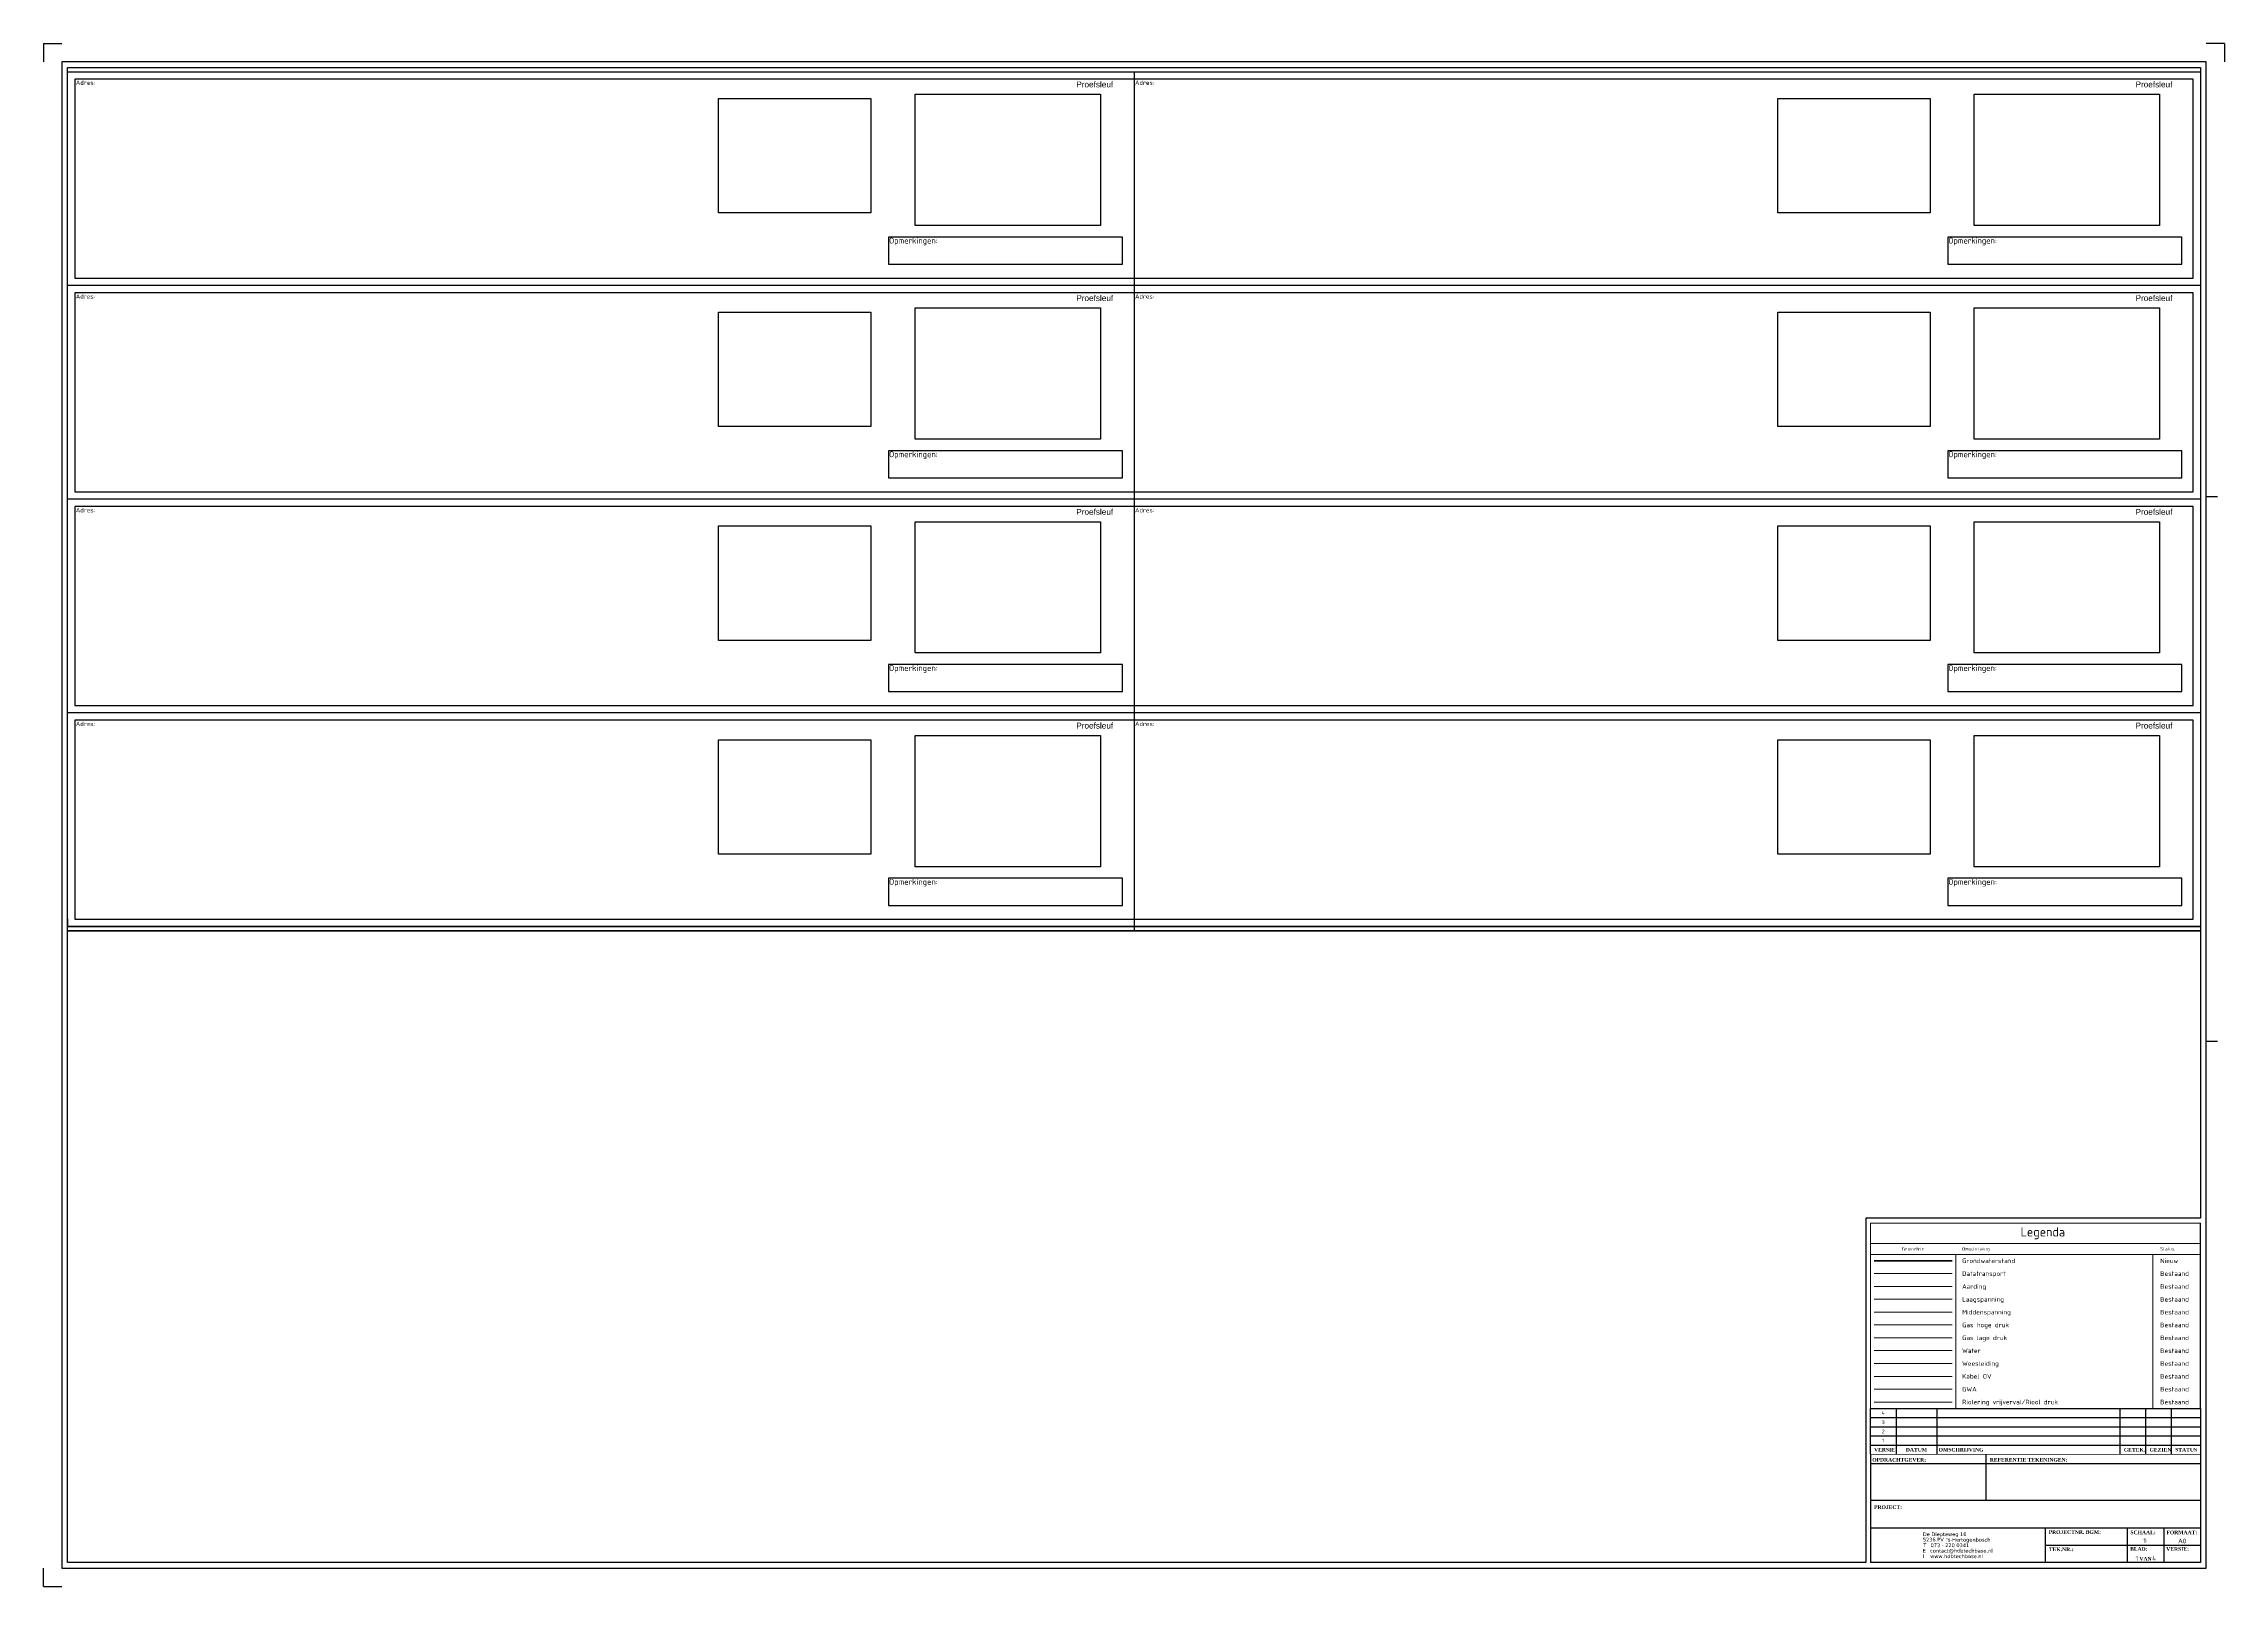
# Paper-space layout 'Blad1' of a CAD drawing. Header units: metres, sheet in millimetres. Extents: x 0 to 1189, y 0 to 841.
# The model-space entities are those that its viewports show. They can reach past a viewport. Long polylines and large blocks are cut down to what shows.
import ezdxf
from ezdxf.enums import TextEntityAlignment as Align
from ezdxf.lldxf.tags import DXFTag

# ---------------------------------------------------------------- set-up
doc = ezdxf.new("R2010")
doc.units = ezdxf.units.M
for name, pattern in [('DASHEDX2', [38.1, 25.4, -12.7]), ('KL-WEESLEIDING-SO', [8.25, 0.25, -8]), ('RI-GWA-SO', [18.45, 6, -1.8, 1.75, -1.8, 1.75, -1.8, 1.75, -1.8]), ('RI-OVERIG-SO', [17, 5, -2, 2, -2, 0, -2, 2, -2])]:
    doc.linetypes.add(name, pattern=pattern)
for name, color, linetype in [('Afbeelding_lijn', 8, 'DASHEDX2'), ('Hulplijn kader', 8, 'DASHEDX2'), ('KADER', 7, 'Continuous'), ('W_tekst', 7, 'Continuous'), ('X-XX-AL-KADERS', 7, 'Continuous')]:
    doc.layers.add(name, color=color, linetype=linetype)
for name, color, linetype, lineweight in [('B-OI-KL-DATA-G', 90, 'KL-DATA-SO', 18), ('B-OI-KL-ET_AARDING-G', 7, 'KL-AARDING-SO', 18), ('B-OI-KL-ET_LS-G', 190, 'KL-LS-SO', 18), ('B-OI-KL-ET_MS-G', 130, 'KL-MS-SO', 18), ('B-OI-KL-GAS_HD-G', 30, 'KL-GAS_HD-SO', 18), ('B-OI-KL-GAS_LD-G', 50, 'KL-GAS_LD-SO', 18), ('B-OI-KL-WATER-G', 170, 'KL-WATER-SO', 18), ('B-OI-KL-WEESLEIDING-G', 130, 'KL-WEESLEIDING-SO', 18), ('B-OI-OV-KABEL-G', 190, 'OV-KABEL-SO', 18), ('B-OI-RI-GWA-G', 30, 'RI-GWA-SO', 18), ('B-OI-RI-VRIJVERVAL-G', 210, 'RI-OVERIG-SO', 18), ('N-OI-GW-HOOGTE_GRONDWATERSTAND-G', 170, 'Continuous', 35), ('X-XX-AL-LEGENDA', 7, 'Continuous', 25), ('X-XX-AL-LEGENDA-G', 7, 'Continuous', 18), ('X-XX-AL-LEGENDA-T18', 10, 'Continuous', 18), ('X-XX-AL-LEGENDA-T25', 7, 'Continuous', 25), ('X-XX-AL-LEGENDA-T50', 130, 'Continuous', 50)]:
    doc.layers.add(name, color=color, linetype=linetype, lineweight=lineweight)
doc.layers.add('niet plotten', color=1, linetype='Continuous', plot=False)
doc.styles.add('AenD-T20', font='nlcs-iso.shx', dxfattribs={"height": 2})
doc.styles.add('Arial', font='arial.ttf', dxfattribs={"height": 0.8})
doc.styles.add('HDB', font='isocp.shx', dxfattribs={"height": 1.25})
doc.styles.add('HG-TNR-T20', font='timesbd.ttf', dxfattribs={"height": 2})
doc.styles.add('NLCS-ISO-MM1-T25', font='NLCS-ISO.ttf', dxfattribs={"height": 2.5})
doc.styles.add('NLCS-ISO-MM1-T50', font='NLCS-ISO.ttf', dxfattribs={"height": 5})
doc.styles.add('NLCS-ISO-MM200-T18', font='NLCS-ISO.ttf', dxfattribs={"height": 360})
doc.styles.get("Standard").update_dxf_attribs({"font": 'isocp.shx'})
doc.styles.add('Verdana', font='verdana.ttf')
tags = doc.linetypes.add('KL-AARDING-SO', pattern='A,4,-1,[103,NLCS.SHX,S=0.75,R=0,X=0,Y=0],-1,4,-1,["A",Standard,S=1,R=0,X=0,Y=-0.5],-2', length=13).pattern_tags.tags
tags[18] = DXFTag(74, 10)
tags = doc.linetypes.add('KL-DATA-SO', pattern='A,4,-1,[101,NLCS.SHX,S=0.5,R=0,X=0,Y=0],-1,4,-1,["D",Standard,S=1,R=0,X=-0.25,Y=-0.5],-1.5', length=12.5).pattern_tags.tags
tags[18] = DXFTag(74, 10)
tags = doc.linetypes.add('KL-GAS_HD-SO', pattern='A,4,-1,[69,NLCS.SHX,S=0.5,R=0,X=0,Y=0],-1,4,-1,["H",Standard,S=1,R=0,X=0,Y=-0.5],-2', length=13).pattern_tags.tags
tags[18] = DXFTag(74, 10)
tags = doc.linetypes.add('KL-GAS_LD-SO', pattern='A,4,-1,[69,NLCS.SHX,S=0.5,R=0,X=0,Y=0],-1,4,-1,["L",Standard,S=1,R=0,X=0.25,Y=-0.5],-2', length=13).pattern_tags.tags
tags[18] = DXFTag(74, 10)
tags = doc.linetypes.add('KL-LS-SO', pattern='A,4,-1,[103,NLCS.SHX,S=0.75,R=0,X=0,Y=0],-1,4,-1,["L",Standard,S=1,R=0,X=0,Y=-0.5],-2', length=13).pattern_tags.tags
tags[18] = DXFTag(74, 10)
tags = doc.linetypes.add('KL-MS-SO', pattern='A,4,-1,[103,NLCS.SHX,S=0.75,R=0,X=0,Y=0],-1,4,-1,["M",Standard,S=1,R=0,X=0,Y=-0.5],-2', length=13).pattern_tags.tags
tags[18] = DXFTag(74, 10)
doc.linetypes.add('KL-WATER-SO', pattern='A,7,-0.5,[168,NLCS.SHX,S=0.75,R=0,X=0.75,Y=0],-2', length=9.5)
tags = doc.linetypes.add('OV-KABEL-SO', pattern='A,4,-1,[103,NLCS.SHX,S=0.75,R=0,X=0,Y=0],-1,4,-1.5,["0V",Standard,S=1,R=0,X=0,Y=-0.5],-3', length=14.5).pattern_tags.tags
tags[18] = DXFTag(74, 10)

# ---------------------------------------------------------------- blocks, each defined once
blk = doc.blocks.new('*U33')
at = {"layer": 'X-XX-AL-KADERS'}
for p, q in [((-166, 84), (-166, 59)), ((-143.8, 84), (-143.8, 59)), ((-43.8, 59), (-43.8, 84)), ((-29.8, 59), (-29.8, 84)), ((-15.8, 59), (-15.8, 84)), ((-180, 79), (0, 79)), ((-180, 74), (0, 74)), ((-180, 69), (0, 69)), ((-180, 64), (0, 64)), ((-180, 54), (0, 54)), ((-116.9, 34), (-116.9, 59)), ((-180, 34), (0, 34)), ((-180, 19), (0, 19)), ((-84.8, 19), (-84.8, 0)), ((-40, 19), (-40, 0)), ((-20, 19), (-20, 0)), ((-84.8, 9.5), (0, 9.5)), ((0, 0), (-180, 0))]:
    blk.add_line(p, q, dxfattribs=at)
blk.add_lwpolyline([(-180, 59), (-180, 84), (0, 84), (0, 0)], dxfattribs=at)
at = {"layer": 'X-XX-AL-KADERS', "const_width": 0.5, "flags": 128}
blk.add_lwpolyline([(-180, 0), (-180, 59), (0, 59)], dxfattribs=at)
at = {"color": 7, "style": 'Verdana'}
for s, p in [('De Diepteweg 16', (-151.4, 14.4)), ('5236 PV', (-151.4, 11.5)), ("'s-Hertogenbosch", (-138.6, 11.4)), ('T', (-151.2, 8.4)), ('contact@hdbtechbase.nl', (-147.5, 5.4)), ('073 - 220 0341', (-147.2, 8.4))]:
    blk.add_text(s, height=2, dxfattribs=at).set_placement(p)
at = {"layer": 'KADER', "style": 'Verdana'}
for s, p in [('E', (-151.5, 5.4)), ('I', (-151.4, 2.4)), ('www.hdbtechbase.nl', (-147.4, 2.4))]:
    blk.add_text(s, height=2, dxfattribs=at).set_placement(p)
at = {"layer": 'X-XX-AL-KADERS', "style": 'HG-TNR-T20'}
for s, p in [('VERSIE', (-178, 60.5)), ('OMSCHRIJVING', (-142.8, 60.5)), ('GETEK.', (-41.8, 60.5)), ('GEZIEN', (-27.8, 60.5)), ('STATUS', (-13.8, 60.5)), ('OPDRACHTGEVER:', (-179, 55)), ('REFERENTIE TEKENINGEN:', (-114.9, 55)), ('PROJECT:', (-178, 29.2)), ('PROJECTNR. BGM:', (-82.8, 15.6)), ('SCHAAL:', (-38.2, 15.4)), ('FORMAAT:', (-18.6, 15.4)), ('TEK.NR.:', (-82.7, 6.2)), ('BLAD:', (-38.4, 6.4)), ('VERSIE:', (-18.7, 6.4))]:
    blk.add_text(s, height=2, dxfattribs=at).set_placement(p)
for s, p in [('DATUM', (-154.9, 60.5)), ('VAN', (-30, 1))]:
    blk.add_text(s, height=2, dxfattribs=at).set_placement(p, align=Align.CENTER)
at = {"layer": 'X-XX-AL-KADERS', "style": 'AenD-T20'}
for tag, height, p in [('VERSIE4', 2, (-173, 80.5)), ('VERSIE3', 2, (-173, 75.5)), ('VERSIE2', 2, (-173, 70.5)), ('DATUM4', 2, (-154.9, 80.5)), ('DATUM3', 2, (-154.9, 75.5)), ('DATUM2', 2, (-154.9, 70.5)), ('VERSIE1', 2, (-173, 65.5)), ('DATUM1', 2, (-154.9, 65.5)), ('SCHAAL', 2.5, (-30, 10.7)), ('FORMAAT', 2.5, (-10, 10.5)), ('BLAD', 2.5, (-34.7, 1)), ('BLADEN', 2.5, (-25.3, 1)), ('VERSIE.NR', 2.5, (-10, 1))]:
    blk.add_attdef(tag, text='', height=height, dxfattribs=at).set_placement(p, align=Align.CENTER)
for tag, p, height in [('OMSCHRIJVING4', (-142.8, 80.5), 2), ('OMSCHRIJVING3', (-142.8, 75.5), 2), ('OMSCHRIJVING2', (-142.8, 70.5), 2), ('TEKENAAR4', (-41.8, 80.5), 2), ('TEKENAAR3', (-41.8, 75.5), 2), ('TEKENAAR2', (-41.8, 70.5), 2), ('GEZIEN4', (-27.5, 80.5), 2), ('GEZIEN3', (-27.5, 75.5), 2), ('GEZIEN2', (-27.5, 70.5), 2), ('STATUS4', (-13.8, 80.5), 2), ('STATUS3', (-13.8, 75.5), 2), ('STATUS2', (-13.8, 70.5), 2), ('OMSCHRIJVING1', (-142.8, 65.5), 2), ('TEKENAAR1', (-41.8, 65.5), 2), ('GEZIEN1', (-27.5, 65.5), 2), ('STATUS1', (-13.8, 65.5), 2), ('REFTEK1', (-114.9, 49.7), 2.5), ('REFTEK2', (-114.9, 45.5), 2.5), ('REFTEK3', (-114.9, 40.6), 2.5), ('REFTEK4', (-114.9, 36.4), 2.5), ('GEM-PROJECT', (-160, 27), 4), ('TEK-OMSCH-PRO-OPD', (-160, 20.7), 3), ('PROJECT.NR', (-82.8, 10.5), 2.5), ('TEK.NR', (-82.8, 1), 2.5)]:
    blk.add_attdef(tag, p, '', height=height, dxfattribs=at)

msp = doc.modelspace()

# ---------------------------------------------------------------- linework, layer by layer
msp.add_lwpolyline([(194666.117, 433678.292), (194666.117, 433657.867)])
for points in [[(194662.767, 433675.665), (194665.962, 433675.665), (194665.962, 433676.034), (194662.767, 433676.034)], [(194677.23, 433675.665), (194680.424, 433675.665), (194680.424, 433676.034), (194677.23, 433676.034)], [(194662.767, 433672.748), (194665.962, 433672.748), (194665.962, 433673.117), (194662.767, 433673.117)], [(194677.23, 433672.748), (194680.424, 433672.748), (194680.424, 433673.117), (194677.23, 433673.117)], [(194662.767, 433669.83), (194665.962, 433669.83), (194665.962, 433670.199), (194662.767, 433670.199)], [(194677.23, 433669.83), (194680.424, 433669.83), (194680.424, 433670.199), (194677.23, 433670.199)], [(194662.767, 433666.911), (194665.961, 433666.911), (194665.961, 433667.281), (194662.767, 433667.281)], [(194677.23, 433666.911), (194680.424, 433666.911), (194680.424, 433667.281), (194677.23, 433667.281)]]:
    msp.add_lwpolyline(points, close=True)
at = {"layer": 'Afbeelding_lijn', "linetype": 'ByBlock'}
msp.add_line((194666.117, 433675.375), (194651.555, 433675.375), dxfattribs=at)
at = {"layer": 'Hulplijn kader', "linetype": 'Continuous'}
for p, q in [((194680.68, 433675.375), (194666.117, 433675.375)), ((194666.117, 433672.457), (194651.555, 433672.457)), ((194680.68, 433672.457), (194666.117, 433672.457)), ((194680.68, 433669.539), (194651.555, 433669.539)), ((194666.117, 433666.621), (194651.555, 433666.621))]:
    msp.add_line(p, q, dxfattribs=at)
at = {"layer": 'Hulplijn kader', "linetype": 'Continuous', "ltscale": 0.1}
for points in [[(194662.526, 433677.925), (194662.526, 433676.363), (194660.444, 433676.363), (194660.444, 433677.925)], [(194663.127, 433677.983), (194665.659, 433677.983), (194665.659, 433676.192), (194663.127, 433676.192)], [(194676.988, 433677.925), (194676.988, 433676.363), (194674.907, 433676.363), (194674.907, 433677.925)], [(194677.589, 433677.983), (194680.121, 433677.983), (194680.121, 433676.192), (194677.589, 433676.192)], [(194662.526, 433675.008), (194662.526, 433673.446), (194660.444, 433673.446), (194660.444, 433675.008)], [(194663.127, 433675.066), (194665.659, 433675.066), (194665.659, 433673.275), (194663.127, 433673.275)], [(194676.988, 433675.008), (194676.988, 433673.446), (194674.907, 433673.446), (194674.907, 433675.008)], [(194677.589, 433675.066), (194680.121, 433675.066), (194680.121, 433673.275), (194677.589, 433673.275)], [(194662.526, 433672.09), (194662.526, 433670.528), (194660.444, 433670.528), (194660.444, 433672.09)], [(194663.127, 433672.148), (194665.659, 433672.148), (194665.659, 433670.357), (194663.127, 433670.357)], [(194676.988, 433672.09), (194676.988, 433670.528), (194674.907, 433670.528), (194674.907, 433672.09)], [(194677.589, 433672.148), (194680.121, 433672.148), (194680.121, 433670.357), (194677.589, 433670.357)], [(194663.127, 433669.23), (194665.659, 433669.23), (194665.659, 433667.438), (194663.127, 433667.438)], [(194677.589, 433669.229), (194680.121, 433669.229), (194680.121, 433667.438), (194677.589, 433667.438)], [(194662.526, 433669.171), (194662.526, 433667.61), (194660.444, 433667.61), (194660.444, 433669.171)], [(194676.988, 433669.171), (194676.988, 433667.61), (194674.907, 433667.61), (194674.907, 433669.171)]]:
    msp.add_lwpolyline(points, close=True, dxfattribs=at)
at = {"layer": 'KADER'}
for points in [[(194651.555, 433678.292), (194680.68, 433678.292), (194680.68, 433666.621), (194666.117, 433666.621), (194666.117, 433666.621), (194651.555, 433666.621), (194651.555, 433678.292)], [(194680.68, 433669.539), (194680.68, 433659.929), (194676.106, 433659.929), (194676.106, 433657.867), (194651.555, 433657.867), (194651.555, 433666.521), (194651.555, 433666.726), (194651.555, 433666.621), (194680.68, 433666.621)]]:
    msp.add_lwpolyline(points, close=True, dxfattribs=at)
at = {"layer": 'KADER', "linetype": 'ByBlock'}
for points in [[(194651.655, 433675.475), (194680.58, 433675.475), (194680.58, 433678.192), (194651.655, 433678.192)], [(194651.655, 433672.558), (194680.58, 433672.558), (194680.58, 433675.275), (194651.655, 433675.275)], [(194651.655, 433669.64), (194680.58, 433669.64), (194680.58, 433672.357), (194651.655, 433672.357)], [(194651.655, 433666.722), (194680.58, 433666.721), (194680.58, 433669.438), (194651.655, 433669.439)]]:
    msp.add_lwpolyline(points, close=True, dxfattribs=at)

# ---------------------------------------------------------------- texts
at = {"char_height": 0.08, "attachment_point": 1}
for insert in [(194662.773, 433676.026), (194677.235, 433676.026), (194662.773, 433673.109), (194677.235, 433673.109), (194662.773, 433670.191), (194677.235, 433670.191), (194662.773, 433667.273), (194677.235, 433667.273)]:
    msp.add_mtext_dynamic_manual_height_columns('Opmerkingen:', width=3.18182, gutter_width=9.375, heights=[0.357], dxfattribs=dict(at, insert=insert))
at = {"layer": 'KADER', "style": 'Arial'}
for s, p in [('Proefsleuf', (194665.329, 433678.158)), ('Proefsleuf', (194679.792, 433678.158)), ('Proefsleuf', (194665.329, 433675.241)), ('Proefsleuf', (194679.792, 433675.241)), ('Proefsleuf', (194665.329, 433672.323)), ('Proefsleuf', (194679.792, 433672.323)), ('Proefsleuf ', (194665.329, 433669.405)), ('Proefsleuf', (194679.792, 433669.405))]:
    msp.add_text(s, height=0.08, dxfattribs=at).set_placement(p, align=Align.TOP_LEFT)
at = {"layer": 'KADER', "char_height": 0.06, "attachment_point": 1, "style": 'HDB'}
for insert in [(194651.669, 433678.172), (194666.131, 433678.172), (194651.669, 433675.254), (194666.131, 433675.254), (194651.669, 433672.336), (194666.131, 433672.336), (194651.669, 433669.418), (194666.131, 433669.418)]:
    msp.add_mtext_dynamic_manual_height_columns('Adres: ', width=0.77357, gutter_width=6.25, heights=[0], dxfattribs=dict(at, insert=insert))

psp = doc.layouts.new('Blad1')

# ---------------------------------------------------------------- linework, layer by layer
psp.add_lwpolyline([(1176, 97), (1176, 198)])
at = {"layer": 'B-OI-KL-DATA-G', "linetype": 'Continuous'}
psp.add_line((998, 170.5), (1040.5, 170.5), dxfattribs=at)
at = {"layer": 'B-OI-KL-ET_AARDING-G', "linetype": 'Continuous'}
psp.add_line((998, 163.5), (1040.5, 163.5), dxfattribs=at)
at = {"layer": 'B-OI-KL-ET_LS-G', "linetype": 'Continuous'}
psp.add_line((998, 156.5), (1040.5, 156.5), dxfattribs=at)
at = {"layer": 'B-OI-KL-ET_MS-G', "linetype": 'Continuous'}
psp.add_line((998, 149.5), (1040.5, 149.5), dxfattribs=at)
at = {"layer": 'B-OI-KL-GAS_HD-G', "linetype": 'Continuous'}
psp.add_line((998, 142.5), (1040.5, 142.5), dxfattribs=at)
at = {"layer": 'B-OI-KL-GAS_LD-G', "linetype": 'Continuous'}
psp.add_line((998, 135.5), (1040.5, 135.5), dxfattribs=at)
at = {"layer": 'B-OI-KL-WATER-G', "linetype": 'Continuous'}
psp.add_line((998, 128.5), (1040.5, 128.5), dxfattribs=at)
at = {"layer": 'B-OI-KL-WEESLEIDING-G', "linetype": 'Continuous'}
psp.add_line((998, 121.5), (1040.5, 121.5), dxfattribs=at)
at = {"layer": 'B-OI-OV-KABEL-G', "linetype": 'Continuous'}
psp.add_line((998, 114.5), (1040.5, 114.5), dxfattribs=at)
at = {"layer": 'B-OI-RI-GWA-G', "linetype": 'Continuous'}
psp.add_line((998, 107.5), (1040.5, 107.5), dxfattribs=at)
at = {"layer": 'B-OI-RI-VRIJVERVAL-G', "linetype": 'Continuous'}
psp.add_line((998, 100.5), (1040.5, 100.5), dxfattribs=at)
at = {"layer": 'KADER'}
for points in [[(1179, 831), (10, 831), (10, 10), (1179, 10)], [(1176, 828), (1176, 357.3), (594.5, 357.3), (13, 357.3), (13, 828), (1176, 828)], [(1176, 200.7), (993.5, 200.7), (993.5, 13), (13, 13), (13, 357.3), (1176, 357.3)]]:
    psp.add_lwpolyline(points, close=True, dxfattribs=at)
for points in [[(1185.2, 594), (1179, 594)], [(1185.2, 297), (1179, 297)]]:
    psp.add_lwpolyline(points, dxfattribs=at)
at = {"layer": 'N-OI-GW-HOOGTE_GRONDWATERSTAND-G', "linetype": 'Continuous'}
psp.add_line((998, 177.5), (1040.5, 177.5), dxfattribs=at)
at = {"layer": 'niet plotten', "color": 1}
for p, q in [((0, 841), (0, 831)), ((0, 841), (10, 841)), ((1189, 841), (1179, 841)), ((1189, 841), (1189, 831)), ((0, 0), (0, 10)), ((0, 0), (10, 0))]:
    psp.add_line(p, q, dxfattribs=at)
at = {"layer": 'W_tekst', "ltscale": 0.05}
psp.add_lwpolyline([(996, 72), (996, 13)], dxfattribs=at)
at = {"layer": 'X-XX-AL-LEGENDA-G'}
for p, q in [((996, 181), (996, 174)), ((1042.5, 181), (1042.5, 174)), ((1150, 181), (1150, 174)), ((996, 174), (996, 167)), ((996, 167), (996, 160)), ((1042.5, 174), (1042.5, 167)), ((1042.5, 167), (1042.5, 160)), ((1150, 174), (1150, 167)), ((1150, 167), (1150, 160)), ((996, 160), (996, 153)), ((1042.5, 160), (1042.5, 153)), ((1150, 160), (1150, 153)), ((996, 153), (996, 146)), ((996, 146), (996, 139)), ((1042.5, 153), (1042.5, 146)), ((1042.5, 146), (1042.5, 139)), ((1150, 153), (1150, 146)), ((1150, 146), (1150, 139)), ((996, 139), (996, 132)), ((996, 132), (996, 125)), ((1042.5, 139), (1042.5, 132)), ((1042.5, 132), (1042.5, 125)), ((1150, 139), (1150, 132)), ((1150, 132), (1150, 125)), ((996, 125), (996, 118)), ((1042.5, 125), (1042.5, 118)), ((1150, 125), (1150, 118)), ((996, 118), (996, 111)), ((996, 111), (996, 104)), ((1042.5, 118), (1042.5, 111)), ((1042.5, 111), (1042.5, 104)), ((1150, 118), (1150, 111)), ((1150, 111), (1150, 104)), ((996, 104), (996, 97)), ((996, 97), (1176, 97)), ((1042.5, 104), (1042.5, 97)), ((1150, 104), (1150, 97))]:
    psp.add_line(p, q, dxfattribs=at)
for points in [[(996, 187), (1176, 187), (1176, 198), (996, 198)], [(996, 181), (1176, 181), (1176, 187), (996, 187)]]:
    psp.add_lwpolyline(points, close=True, dxfattribs=at)

# ---------------------------------------------------------------- block references
at = {"layer": 'X-XX-AL-LEGENDA'}
psp.add_blockref('*U33', (1176, 13), dxfattribs=at).add_auto_attribs({'SCHAAL': '1:', 'FORMAAT': 'A0', 'BLAD': '1', 'BLADEN': '4', 'VERSIE1': '1', 'VERSIE2': '2', 'VERSIE3': '3', 'VERSIE4': '4'})

# ---------------------------------------------------------------- texts
at = {"layer": 'X-XX-AL-LEGENDA-T18', "style": 'NLCS-ISO-MM200-T18'}
psp.add_text('Geometrie', height=1.8, dxfattribs=at).set_placement((1019.2, 184), align=Align.MIDDLE)
for s, p in [('Omschrijving', (1046, 184)), ('Status', (1154, 184))]:
    psp.add_text(s, height=1.8, dxfattribs=at).set_placement(p, align=Align.MIDDLE_LEFT)
at = {"layer": 'X-XX-AL-LEGENDA-T25', "style": 'NLCS-ISO-MM1-T25'}
for s, p in [('Grondwaterstand', (1046, 177.5)), ('Nieuw', (1154, 177.5)), ('Datatransport', (1046, 170.5)), ('Bestaand', (1154, 170.5)), ('Aarding', (1046, 163.5)), ('Laagspanning', (1046, 156.5)), ('Bestaand', (1154, 163.5)), ('Bestaand', (1154, 156.5)), ('Middenspanning', (1046, 149.5)), ('Gas hoge druk', (1046, 142.5)), ('Bestaand', (1154, 149.5)), ('Bestaand', (1154, 142.5)), ('Gas lage druk', (1046, 135.5)), ('Bestaand', (1154, 135.5)), ('Water', (1046, 128.5)), ('Weesleiding', (1046, 121.5)), ('Bestaand', (1154, 128.5)), ('Bestaand', (1154, 121.5)), ('Kabel OV', (1046, 114.5)), ('GWA', (1046, 107.5)), ('Bestaand', (1154, 114.5)), ('Bestaand', (1154, 107.5)), ('Riolering vrijverval/Riool druk', (1046, 100.5)), ('Bestaand', (1154, 100.5))]:
    psp.add_text(s, height=2.5, dxfattribs=at).set_placement(p, align=Align.MIDDLE_LEFT)
at = {"layer": 'X-XX-AL-LEGENDA-T50', "style": 'NLCS-ISO-MM1-T50'}
psp.add_text('Legenda', height=5, dxfattribs=at).set_placement((1090, 192.5), align=Align.MIDDLE)

# ---------------------------------------------------------------- viewports
at = {"layer": 'KADER', "view_target_point": (125065.512, 478829.899)}
vp = psp.add_viewport(center=(594.5, 592.7), size=(1163, 470.697), view_center_point=(69600.605, -45157.442), view_height=11.78767, dxfattribs=at)
vp.dxf.flags = 0x10000  # cut along an outline
vp.dxf.clipping_boundary_handle = psp.add_lwpolyline([(1176, 828), (1176, 357.3), (594.5, 357.3), (13, 357.3), (13, 828), (1176, 828)], format="xyb", close=True, dxfattribs={"invisible": 1}).dxf.handle
at = {"layer": 'KADER'}
vp = psp.add_viewport(center=(594.5, 185.2), size=(1163, 344.303), view_center_point=(194819.388, 433593.842), view_height=9.67579, status=3, dxfattribs=at)
vp.dxf.flags = 0x10000  # cut along an outline
vp.dxf.clipping_boundary_handle = psp.add_lwpolyline([(1176, 200.7), (993.5, 200.7), (993.5, 13), (13, 13), (13, 357.3), (1176, 357.3)], format="xyb", close=True, dxfattribs={"invisible": 1}).dxf.handle

doc.saveas('drawing.dxf')
